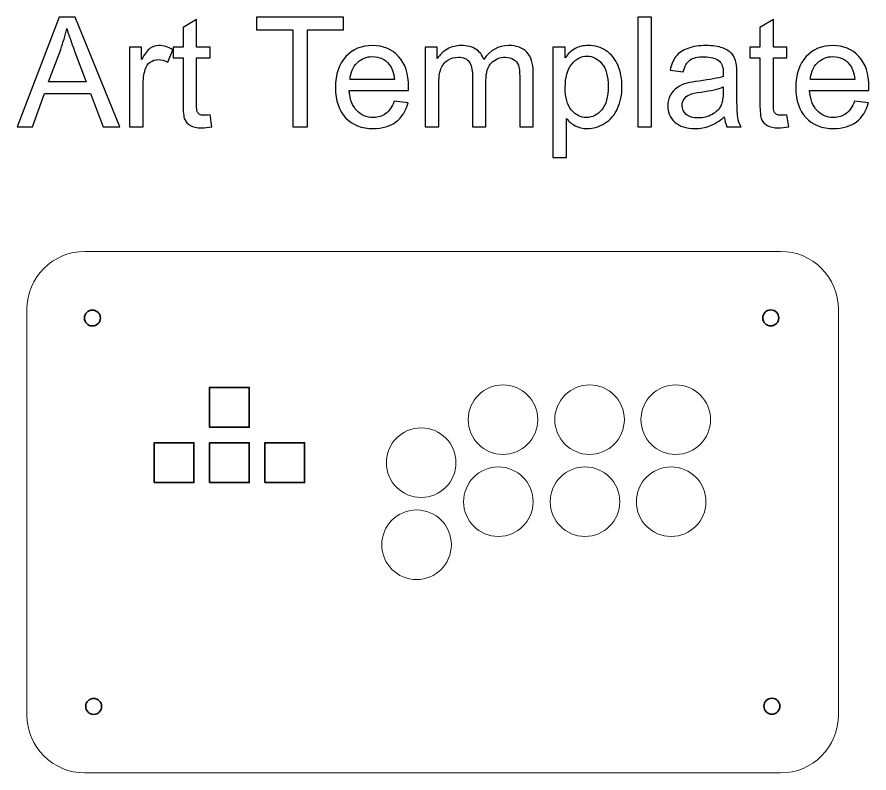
# Model space of a CAD drawing. Header units: millimetres. Extents: x 198 to 2216, y -826 to 151.
# Drawn here: x 1837.5 to 2131.4, y -483.5 to -222.6 of the extents above; entities that cross this region are included whole.
import ezdxf

# ---------------------------------------------------------------- set-up
doc = ezdxf.new("R2010")
doc.units = ezdxf.units.MM
doc.header["$MEASUREMENT"] = 0
doc.layers.add('Layer 1', color=7, linetype='Continuous')

msp = doc.modelspace()

# ---------------------------------------------------------------- linework, layer by layer
at = {"layer": 'Layer 1', "color": 250, "lineweight": 35}
for points in [[(1903.8818, -364.1685), (1917.5818, -364.1685), (1917.5818, -350.4685), (1903.8818, -350.4685), (1903.8818, -364.1685)], [(1884.7815, -383.2688), (1898.4815, -383.2688), (1898.4815, -369.5688), (1884.7815, -369.5688), (1884.7815, -383.2688)], [(1903.8818, -383.2688), (1917.5818, -383.2688), (1917.5818, -369.5688), (1903.8818, -369.5688), (1903.8818, -383.2688)], [(1922.9818, -383.2688), (1936.6818, -383.2688), (1936.6818, -369.5688), (1922.9818, -369.5688), (1922.9818, -383.2688)]]:
    msp.add_lwpolyline(points, close=True, dxfattribs=at)
for centre in [(1863.4592, -326.4992), (2097.5087, -326.4592), (1863.8986, -460.5242), (2097.9087, -460.4587)]:
    msp.add_ellipse(centre, major_axis=(0, 2.75), ratio=1, dxfattribs=at)
at = {"layer": 'Layer 1', "color": 250, "lineweight": 18}
for centre in [(2005.1204, -361.5688), (2034.9999, -361.5563), (2064.7328, -361.5688), (1976.8926, -376.4188), (2003.5352, -389.8945), (2033.4148, -389.8945), (2063.1476, -389.8945), (1975.3074, -404.7445)]:
    msp.add_ellipse(centre, major_axis=(0, 12), ratio=1, dxfattribs=at)
at = {"layer": 'Layer 1', "color": 250}
for points, knots in [([(1837.457, -260.5165), (1837.457, -260.5165), (1851.9915, -222.6281), (1851.9915, -222.6281), (1851.9915, -222.6281), (1857.5036, -222.6281), (1857.5036, -222.6281), (1857.5036, -222.6281), (1872.9289, -260.5165), (1872.9289, -260.5165), (1872.9289, -260.5165), (1867.2227, -260.5165), (1867.2227, -260.5165), (1867.2227, -260.5165), (1862.8394, -249.0336), (1862.8394, -249.0336), (1862.8394, -249.0336), (1846.885, -249.0336), (1846.885, -249.0336), (1846.885, -249.0336), (1842.7752, -260.5165), (1842.7752, -260.5165), (1842.7752, -260.5165), (1837.457, -260.5165), (1837.457, -260.5165)], [0, 0, 0, 0, 0.125, 0.125, 0.125, 0.25, 0.25, 0.25, 0.375, 0.375, 0.375, 0.5, 0.5, 0.5, 0.625, 0.625, 0.625, 0.75, 0.75, 0.75, 0.875, 0.875, 0.875, 1, 1, 1, 1]), ([(1932.61, -260.5165), (1932.61, -260.5165), (1932.61, -227.0731), (1932.61, -227.0731), (1932.61, -227.0731), (1920.1217, -227.0731), (1920.1217, -227.0731), (1920.1217, -227.0731), (1920.1217, -222.6281), (1920.1217, -222.6281), (1920.1217, -222.6281), (1950.1255, -222.6281), (1950.1255, -222.6281), (1950.1255, -222.6281), (1950.1255, -227.0731), (1950.1255, -227.0731), (1950.1255, -227.0731), (1937.6371, -227.0731), (1937.6371, -227.0731), (1937.6371, -227.0731), (1937.6371, -260.5165), (1937.6371, -260.5165), (1937.6371, -260.5165), (1932.61, -260.5165), (1932.61, -260.5165)], [0, 0, 0, 0, 0.125, 0.125, 0.125, 0.25, 0.25, 0.25, 0.375, 0.375, 0.375, 0.5, 0.5, 0.5, 0.625, 0.625, 0.625, 0.75, 0.75, 0.75, 0.875, 0.875, 0.875, 1, 1, 1, 1]), ([(2051.6902, -260.5165), (2051.6902, -260.5165), (2051.6902, -222.6281), (2051.6902, -222.6281), (2051.6902, -222.6281), (2056.3468, -222.6281), (2056.3468, -222.6281), (2056.3468, -222.6281), (2056.3468, -260.5165), (2056.3468, -260.5165), (2056.3468, -260.5165), (2051.6902, -260.5165), (2051.6902, -260.5165)], [0, 0, 0, 0, 0.25, 0.25, 0.25, 0.5, 0.5, 0.5, 0.75, 0.75, 0.75, 1, 1, 1, 1]), ([(1904.0527, -256.3625), (1904.0527, -256.3625), (1904.6877, -260.4724), (1904.6877, -260.4724), (1903.3824, -260.7458), (1902.2094, -260.8869), (1901.1864, -260.8869), (1899.5019, -260.8869), (1898.1966, -260.6223), (1897.2617, -260.0843), (1896.3357, -259.5464), (1895.683, -258.8496), (1895.3038, -257.9765), (1894.9246, -257.1034), (1894.7394, -255.2689), (1894.7394, -252.4732), (1894.7394, -252.4732), (1894.7394, -236.6511), (1894.7394, -236.6511), (1894.7394, -236.6511), (1891.2998, -236.6511), (1891.2998, -236.6511), (1891.2998, -236.6511), (1891.2998, -233.0527), (1891.2998, -233.0527), (1891.2998, -233.0527), (1894.7394, -233.0527), (1894.7394, -233.0527), (1894.7394, -233.0527), (1894.7394, -226.2618), (1894.7394, -226.2618), (1894.7394, -226.2618), (1899.396, -223.466), (1899.396, -223.466), (1899.396, -223.466), (1899.396, -233.0527), (1899.396, -233.0527), (1899.396, -233.0527), (1904.0527, -233.0527), (1904.0527, -233.0527), (1904.0527, -233.0527), (1904.0527, -236.6511), (1904.0527, -236.6511), (1904.0527, -236.6511), (1899.396, -236.6511), (1899.396, -236.6511), (1899.396, -236.6511), (1899.396, -252.7377), (1899.396, -252.7377), (1899.396, -254.0695), (1899.4754, -254.925), (1899.643, -255.3042), (1899.8017, -255.6834), (1900.0663, -255.9833), (1900.4367, -256.2126), (1900.8071, -256.4331), (1901.3363, -256.5477), (1902.0242, -256.5477), (1902.5357, -256.5477), (1903.2148, -256.486), (1904.0527, -256.3625)], [0, 0, 0, 0, 0.05, 0.05, 0.05, 0.1, 0.1, 0.1, 0.15, 0.15, 0.15, 0.2, 0.2, 0.2, 0.25, 0.25, 0.25, 0.3, 0.3, 0.3, 0.35, 0.35, 0.35, 0.4, 0.4, 0.4, 0.45, 0.45, 0.45, 0.5, 0.5, 0.5, 0.55, 0.55, 0.55, 0.6, 0.6, 0.6, 0.65, 0.65, 0.65, 0.7, 0.7, 0.7, 0.75, 0.75, 0.75, 0.8, 0.8, 0.8, 0.85, 0.85, 0.85, 0.9, 0.9, 0.9, 0.95, 0.95, 0.95, 1, 1, 1, 1]), ([(2103.0899, -256.3625), (2103.0899, -256.3625), (2103.7249, -260.4724), (2103.7249, -260.4724), (2102.4196, -260.7458), (2101.2466, -260.8869), (2100.2236, -260.8869), (2098.5391, -260.8869), (2097.2338, -260.6223), (2096.2989, -260.0843), (2095.3729, -259.5464), (2094.7202, -258.8496), (2094.341, -257.9765), (2093.9618, -257.1034), (2093.7766, -255.2689), (2093.7766, -252.4732), (2093.7766, -252.4732), (2093.7766, -236.6511), (2093.7766, -236.6511), (2093.7766, -236.6511), (2090.337, -236.6511), (2090.337, -236.6511), (2090.337, -236.6511), (2090.337, -233.0527), (2090.337, -233.0527), (2090.337, -233.0527), (2093.7766, -233.0527), (2093.7766, -233.0527), (2093.7766, -233.0527), (2093.7766, -226.2618), (2093.7766, -226.2618), (2093.7766, -226.2618), (2098.4332, -223.466), (2098.4332, -223.466), (2098.4332, -223.466), (2098.4332, -233.0527), (2098.4332, -233.0527), (2098.4332, -233.0527), (2103.0899, -233.0527), (2103.0899, -233.0527), (2103.0899, -233.0527), (2103.0899, -236.6511), (2103.0899, -236.6511), (2103.0899, -236.6511), (2098.4332, -236.6511), (2098.4332, -236.6511), (2098.4332, -236.6511), (2098.4332, -252.7377), (2098.4332, -252.7377), (2098.4332, -254.0695), (2098.5126, -254.925), (2098.6802, -255.3042), (2098.8389, -255.6834), (2099.1035, -255.9833), (2099.4739, -256.2126), (2099.8443, -256.4331), (2100.3735, -256.5477), (2101.0614, -256.5477), (2101.5729, -256.5477), (2102.252, -256.486), (2103.0899, -256.3625)], [0, 0, 0, 0, 0.05, 0.05, 0.05, 0.1, 0.1, 0.1, 0.15, 0.15, 0.15, 0.2, 0.2, 0.2, 0.25, 0.25, 0.25, 0.3, 0.3, 0.3, 0.35, 0.35, 0.35, 0.4, 0.4, 0.4, 0.45, 0.45, 0.45, 0.5, 0.5, 0.5, 0.55, 0.55, 0.55, 0.6, 0.6, 0.6, 0.65, 0.65, 0.65, 0.7, 0.7, 0.7, 0.75, 0.75, 0.75, 0.8, 0.8, 0.8, 0.85, 0.85, 0.85, 0.9, 0.9, 0.9, 0.95, 0.95, 0.95, 1, 1, 1, 1]), ([(1848.3579, -244.959), (1848.3579, -244.959), (1861.2695, -244.959), (1861.2695, -244.959), (1861.2695, -244.959), (1857.3184, -234.455), (1857.3184, -234.455), (1856.1278, -231.2624), (1855.2282, -228.6254), (1854.602, -226.544), (1854.0817, -229.0134), (1853.385, -231.4388), (1852.5118, -233.8377), (1852.5118, -233.8377), (1848.3579, -244.959), (1848.3579, -244.959)], [0, 0, 0, 0, 0.2, 0.2, 0.2, 0.4, 0.4, 0.4, 0.6, 0.6, 0.6, 0.8, 0.8, 0.8, 1, 1, 1, 1]), ([(1876.2714, -260.5165), (1876.2714, -260.5165), (1876.2714, -233.0527), (1876.2714, -233.0527), (1876.2714, -233.0527), (1880.4518, -233.0527), (1880.4518, -233.0527), (1880.4518, -233.0527), (1880.4518, -237.2596), (1880.4518, -237.2596), (1881.519, -235.3105), (1882.5067, -234.0229), (1883.4151, -233.4055), (1884.3235, -232.7793), (1885.3201, -232.4706), (1886.4049, -232.4706), (1887.9748, -232.4706), (1889.5711, -232.9645), (1891.1939, -233.9435), (1891.1939, -233.9435), (1889.5358, -238.2386), (1889.5358, -238.2386), (1888.4069, -237.6036), (1887.2781, -237.2861), (1886.1492, -237.2861), (1885.1349, -237.2861), (1884.2265, -237.5947), (1883.424, -238.2033), (1882.6214, -238.8118), (1882.0481, -239.6585), (1881.7042, -240.7433), (1881.1838, -242.3925), (1880.9281, -244.2005), (1880.9281, -246.1673), (1880.9281, -246.1673), (1880.9281, -260.5165), (1880.9281, -260.5165), (1880.9281, -260.5165), (1876.2714, -260.5165), (1876.2714, -260.5165)], [0, 0, 0, 0, 0.07692308, 0.07692308, 0.07692308, 0.15384615, 0.15384615, 0.15384615, 0.23076923, 0.23076923, 0.23076923, 0.30769231, 0.30769231, 0.30769231, 0.38461538, 0.38461538, 0.38461538, 0.46153846, 0.46153846, 0.46153846, 0.53846154, 0.53846154, 0.53846154, 0.61538462, 0.61538462, 0.61538462, 0.69230769, 0.69230769, 0.69230769, 0.76923077, 0.76923077, 0.76923077, 0.84615385, 0.84615385, 0.84615385, 0.92307692, 0.92307692, 0.92307692, 1, 1, 1, 1]), ([(1967.5879, -251.6265), (1967.5879, -251.6265), (1972.4033, -252.2615), (1972.4033, -252.2615), (1971.6537, -255.0573), (1970.2514, -257.2357), (1968.2053, -258.7791), (1966.1592, -260.3225), (1963.5486, -261.0986), (1960.3648, -261.0986), (1956.3608, -261.0986), (1953.1858, -259.8639), (1950.8398, -257.3944), (1948.4938, -254.9338), (1947.3208, -251.4677), (1947.3208, -247.0139), (1947.3208, -242.4102), (1948.5026, -238.8295), (1950.8751, -236.2895), (1953.2475, -233.7407), (1956.3255, -232.4706), (1960.109, -232.4706), (1963.7691, -232.4706), (1966.7589, -233.7142), (1969.0784, -236.2101), (1971.3979, -238.706), (1972.5621, -242.2161), (1972.5621, -246.7405), (1972.5621, -247.0139), (1972.5533, -247.4284), (1972.5356, -247.9752), (1972.5356, -247.9752), (1952.0833, -247.9752), (1952.0833, -247.9752), (1952.2597, -250.9827), (1953.1064, -253.2934), (1954.641, -254.8897), (1956.1667, -256.486), (1958.0805, -257.2886), (1960.3648, -257.2886), (1962.0669, -257.2886), (1963.5221, -256.8388), (1964.7216, -255.9392), (1965.9299, -255.0396), (1966.8824, -253.6021), (1967.5879, -251.6265)], [0, 0, 0, 0, 0.06666667, 0.06666667, 0.06666667, 0.13333333, 0.13333333, 0.13333333, 0.2, 0.2, 0.2, 0.26666667, 0.26666667, 0.26666667, 0.33333333, 0.33333333, 0.33333333, 0.4, 0.4, 0.4, 0.46666667, 0.46666667, 0.46666667, 0.53333333, 0.53333333, 0.53333333, 0.6, 0.6, 0.6, 0.66666667, 0.66666667, 0.66666667, 0.73333333, 0.73333333, 0.73333333, 0.8, 0.8, 0.8, 0.86666667, 0.86666667, 0.86666667, 0.93333333, 0.93333333, 0.93333333, 1, 1, 1, 1]), ([(1978.2859, -260.5165), (1978.2859, -260.5165), (1978.2859, -233.0527), (1978.2859, -233.0527), (1978.2859, -233.0527), (1982.4663, -233.0527), (1982.4663, -233.0527), (1982.4663, -233.0527), (1982.4663, -236.9333), (1982.4663, -236.9333), (1983.3218, -235.5927), (1984.4683, -234.5079), (1985.8971, -233.6966), (1987.3258, -232.8763), (1988.9486, -232.4706), (1990.7742, -232.4706), (1992.8027, -232.4706), (1994.4696, -232.894), (1995.7661, -233.7318), (1997.0625, -234.5785), (1997.9797, -235.7515), (1998.5089, -237.2684), (2000.6961, -234.067), (2003.5272, -232.4706), (2007.0197, -232.4706), (2009.7537, -232.4706), (2011.8615, -233.2203), (2013.3256, -234.7284), (2014.7984, -236.2366), (2015.5393, -238.5561), (2015.5393, -241.687), (2015.5393, -241.687), (2015.5393, -260.5165), (2015.5393, -260.5165), (2015.5393, -260.5165), (2010.8826, -260.5165), (2010.8826, -260.5165), (2010.8826, -260.5165), (2010.8826, -243.2304), (2010.8826, -243.2304), (2010.8826, -241.3783), (2010.7238, -240.0377), (2010.424, -239.2175), (2010.1241, -238.3973), (2009.5773, -237.7447), (2008.7747, -237.242), (2007.981, -236.7393), (2007.0461, -236.4923), (2005.979, -236.4923), (2004.0387, -236.4923), (2002.4336, -237.1361), (2001.1547, -238.415), (1999.8759, -239.7026), (1999.2409, -241.7575), (1999.2409, -244.5798), (1999.2409, -244.5798), (1999.2409, -260.5165), (1999.2409, -260.5165), (1999.2409, -260.5165), (1994.5842, -260.5165), (1994.5842, -260.5165), (1994.5842, -260.5165), (1994.5842, -242.6924), (1994.5842, -242.6924), (1994.5842, -240.6286), (1994.205, -239.0764), (1993.4465, -238.0445), (1992.6881, -237.0127), (1991.4445, -236.4923), (1989.7247, -236.4923), (1988.4194, -236.4923), (1987.2112, -236.8363), (1986.0999, -237.5242), (1984.9887, -238.2121), (1984.1861, -239.2175), (1983.6834, -240.5493), (1983.1895, -241.8722), (1982.9426, -243.786), (1982.9426, -246.2819), (1982.9426, -246.2819), (1982.9426, -260.5165), (1982.9426, -260.5165), (1982.9426, -260.5165), (1978.2859, -260.5165), (1978.2859, -260.5165)], [0, 0, 0, 0, 0.03571429, 0.03571429, 0.03571429, 0.07142857, 0.07142857, 0.07142857, 0.10714286, 0.10714286, 0.10714286, 0.14285714, 0.14285714, 0.14285714, 0.17857143, 0.17857143, 0.17857143, 0.21428571, 0.21428571, 0.21428571, 0.25, 0.25, 0.25, 0.28571429, 0.28571429, 0.28571429, 0.32142857, 0.32142857, 0.32142857, 0.35714286, 0.35714286, 0.35714286, 0.39285714, 0.39285714, 0.39285714, 0.42857143, 0.42857143, 0.42857143, 0.46428571, 0.46428571, 0.46428571, 0.5, 0.5, 0.5, 0.53571429, 0.53571429, 0.53571429, 0.57142857, 0.57142857, 0.57142857, 0.60714286, 0.60714286, 0.60714286, 0.64285714, 0.64285714, 0.64285714, 0.67857143, 0.67857143, 0.67857143, 0.71428571, 0.71428571, 0.71428571, 0.75, 0.75, 0.75, 0.78571429, 0.78571429, 0.78571429, 0.82142857, 0.82142857, 0.82142857, 0.85714286, 0.85714286, 0.85714286, 0.89285714, 0.89285714, 0.89285714, 0.92857143, 0.92857143, 0.92857143, 0.96428571, 0.96428571, 0.96428571, 1, 1, 1, 1]), ([(2022.3655, -271.0469), (2022.3655, -271.0469), (2022.3655, -233.0527), (2022.3655, -233.0527), (2022.3655, -233.0527), (2026.5988, -233.0527), (2026.5988, -233.0527), (2026.5988, -233.0527), (2026.5988, -236.6599), (2026.5988, -236.6599), (2027.5954, -235.2664), (2028.7243, -234.2169), (2029.9855, -233.5202), (2031.2379, -232.8234), (2032.7636, -232.4706), (2034.554, -232.4706), (2036.9, -232.4706), (2038.9637, -233.0704), (2040.7541, -234.2786), (2042.5444, -235.4781), (2043.8938, -237.1802), (2044.811, -239.3675), (2045.7194, -241.5635), (2046.178, -243.9624), (2046.178, -246.5818), (2046.178, -249.3775), (2045.6753, -251.8999), (2044.6699, -254.1489), (2043.6645, -256.389), (2042.2004, -258.1088), (2040.2778, -259.3082), (2038.364, -260.4989), (2036.3443, -261.0986), (2034.2277, -261.0986), (2032.6754, -261.0986), (2031.282, -260.7723), (2030.0561, -260.1196), (2028.8213, -259.467), (2027.8159, -258.6468), (2027.0222, -257.6502), (2027.0222, -257.6502), (2027.0222, -271.0469), (2027.0222, -271.0469), (2027.0222, -271.0469), (2022.3655, -271.0469), (2022.3655, -271.0469)], [0, 0, 0, 0, 0.06666667, 0.06666667, 0.06666667, 0.13333333, 0.13333333, 0.13333333, 0.2, 0.2, 0.2, 0.26666667, 0.26666667, 0.26666667, 0.33333333, 0.33333333, 0.33333333, 0.4, 0.4, 0.4, 0.46666667, 0.46666667, 0.46666667, 0.53333333, 0.53333333, 0.53333333, 0.6, 0.6, 0.6, 0.66666667, 0.66666667, 0.66666667, 0.73333333, 0.73333333, 0.73333333, 0.8, 0.8, 0.8, 0.86666667, 0.86666667, 0.86666667, 0.93333333, 0.93333333, 0.93333333, 1, 1, 1, 1]), ([(2081.4911, -257.0769), (2079.7625, -258.5498), (2078.0956, -259.5816), (2076.4993, -260.1902), (2074.9029, -260.7987), (2073.192, -261.0986), (2071.3575, -261.0986), (2068.3413, -261.0986), (2066.0217, -260.3666), (2064.399, -258.8937), (2062.7762, -257.4297), (2061.9648, -255.5511), (2061.9648, -253.2669), (2061.9648, -251.9264), (2062.2735, -250.7005), (2062.882, -249.5892), (2063.4994, -248.478), (2064.302, -247.596), (2065.2897, -246.9257), (2066.2863, -246.2554), (2067.3976, -245.7439), (2068.6411, -245.4), (2069.5583, -245.1618), (2070.943, -244.9325), (2072.7863, -244.7032), (2076.5434, -244.2623), (2079.3215, -243.7243), (2081.0942, -243.1069), (2081.1118, -242.4719), (2081.1206, -242.0662), (2081.1206, -241.8986), (2081.1206, -240.0113), (2080.6797, -238.6795), (2079.7977, -237.9034), (2078.6071, -236.8539), (2076.8344, -236.3336), (2074.4884, -236.3336), (2072.2924, -236.3336), (2070.6696, -236.7216), (2069.6289, -237.4889), (2068.5794, -238.2562), (2067.8121, -239.6144), (2067.3094, -241.5723), (2067.3094, -241.5723), (2062.7586, -240.9373), (2062.7586, -240.9373), (2063.1731, -238.9882), (2063.8522, -237.4095), (2064.8047, -236.2101), (2065.7572, -235.0107), (2067.133, -234.0934), (2068.9322, -233.4408), (2070.7225, -232.797), (2072.8127, -232.4706), (2075.1763, -232.4706), (2077.5223, -232.4706), (2079.4361, -232.7441), (2080.909, -233.2997), (2082.373, -233.8553), (2083.4578, -234.5432), (2084.1457, -235.3811), (2084.8336, -236.2189), (2085.3187, -237.2772), (2085.6009, -238.5561), (2085.7509, -239.3498), (2085.8302, -240.7786), (2085.8302, -242.8335), (2085.8302, -242.8335), (2085.8302, -249.0071), (2085.8302, -249.0071), (2085.8302, -253.3198), (2085.9272, -256.045), (2086.1213, -257.2004), (2086.3065, -258.3557), (2086.6945, -259.4582), (2087.259, -260.5165), (2087.259, -260.5165), (2082.3906, -260.5165), (2082.3906, -260.5165), (2081.9232, -259.5375), (2081.6234, -258.391), (2081.4911, -257.0769)], [0, 0, 0, 0, 0.03703704, 0.03703704, 0.03703704, 0.07407407, 0.07407407, 0.07407407, 0.11111111, 0.11111111, 0.11111111, 0.14814815, 0.14814815, 0.14814815, 0.18518519, 0.18518519, 0.18518519, 0.22222222, 0.22222222, 0.22222222, 0.25925926, 0.25925926, 0.25925926, 0.2962963, 0.2962963, 0.2962963, 0.33333333, 0.33333333, 0.33333333, 0.37037037, 0.37037037, 0.37037037, 0.40740741, 0.40740741, 0.40740741, 0.44444444, 0.44444444, 0.44444444, 0.48148148, 0.48148148, 0.48148148, 0.51851852, 0.51851852, 0.51851852, 0.55555556, 0.55555556, 0.55555556, 0.59259259, 0.59259259, 0.59259259, 0.62962963, 0.62962963, 0.62962963, 0.66666667, 0.66666667, 0.66666667, 0.7037037, 0.7037037, 0.7037037, 0.74074074, 0.74074074, 0.74074074, 0.77777778, 0.77777778, 0.77777778, 0.81481481, 0.81481481, 0.81481481, 0.85185185, 0.85185185, 0.85185185, 0.88888889, 0.88888889, 0.88888889, 0.92592593, 0.92592593, 0.92592593, 0.96296296, 0.96296296, 0.96296296, 1, 1, 1, 1]), ([(2126.4173, -251.6265), (2126.4173, -251.6265), (2131.2327, -252.2615), (2131.2327, -252.2615), (2130.4831, -255.0573), (2129.0808, -257.2357), (2127.0347, -258.7791), (2124.9886, -260.3225), (2122.378, -261.0986), (2119.1942, -261.0986), (2115.1902, -261.0986), (2112.0152, -259.8639), (2109.6692, -257.3944), (2107.3232, -254.9338), (2106.1502, -251.4677), (2106.1502, -247.0139), (2106.1502, -242.4102), (2107.332, -238.8295), (2109.7045, -236.2895), (2112.0769, -233.7407), (2115.1549, -232.4706), (2118.9384, -232.4706), (2122.5985, -232.4706), (2125.5883, -233.7142), (2127.9078, -236.2101), (2130.2273, -238.706), (2131.3915, -242.2161), (2131.3915, -246.7405), (2131.3915, -247.0139), (2131.3827, -247.4284), (2131.365, -247.9752), (2131.365, -247.9752), (2110.9127, -247.9752), (2110.9127, -247.9752), (2111.0891, -250.9827), (2111.9358, -253.2934), (2113.4704, -254.8897), (2114.9961, -256.486), (2116.9099, -257.2886), (2119.1942, -257.2886), (2120.8963, -257.2886), (2122.3515, -256.8388), (2123.551, -255.9392), (2124.7593, -255.0396), (2125.7118, -253.6021), (2126.4173, -251.6265)], [0, 0, 0, 0, 0.06666667, 0.06666667, 0.06666667, 0.13333333, 0.13333333, 0.13333333, 0.2, 0.2, 0.2, 0.26666667, 0.26666667, 0.26666667, 0.33333333, 0.33333333, 0.33333333, 0.4, 0.4, 0.4, 0.46666667, 0.46666667, 0.46666667, 0.53333333, 0.53333333, 0.53333333, 0.6, 0.6, 0.6, 0.66666667, 0.66666667, 0.66666667, 0.73333333, 0.73333333, 0.73333333, 0.8, 0.8, 0.8, 0.86666667, 0.86666667, 0.86666667, 0.93333333, 0.93333333, 0.93333333, 1, 1, 1, 1]), ([(1952.3479, -244.1652), (1952.3479, -244.1652), (1967.6408, -244.1652), (1967.6408, -244.1652), (1967.438, -241.8545), (1966.8471, -240.1259), (1965.8858, -238.9706), (1964.4129, -237.1802), (1962.4903, -236.2807), (1960.1355, -236.2807), (1958.0012, -236.2807), (1956.2108, -236.995), (1954.7556, -238.4238), (1953.3092, -239.8525), (1952.5067, -241.7663), (1952.3479, -244.1652)], [0, 0, 0, 0, 0.2, 0.2, 0.2, 0.4, 0.4, 0.4, 0.6, 0.6, 0.6, 0.8, 0.8, 0.8, 1, 1, 1, 1]), ([(2026.5988, -246.9522), (2026.5988, -250.4711), (2027.3132, -253.0729), (2028.7331, -254.7574), (2030.1619, -256.4419), (2031.8905, -257.2886), (2033.919, -257.2886), (2035.9827, -257.2886), (2037.7466, -256.4155), (2039.2107, -254.6692), (2040.6835, -252.923), (2041.4155, -250.2242), (2041.4155, -246.5641), (2041.4155, -243.0716), (2040.7011, -240.4611), (2039.2636, -238.7236), (2037.826, -236.9862), (2036.115, -236.1219), (2034.1218, -236.1219), (2032.1463, -236.1219), (2030.4, -237.0479), (2028.8831, -238.8912), (2027.3573, -240.7433), (2026.5988, -243.4244), (2026.5988, -246.9522)], [0, 0, 0, 0, 0.125, 0.125, 0.125, 0.25, 0.25, 0.25, 0.375, 0.375, 0.375, 0.5, 0.5, 0.5, 0.625, 0.625, 0.625, 0.75, 0.75, 0.75, 0.875, 0.875, 0.875, 1, 1, 1, 1]), ([(2111.1773, -244.1652), (2111.1773, -244.1652), (2126.4702, -244.1652), (2126.4702, -244.1652), (2126.2674, -241.8545), (2125.6765, -240.1259), (2124.7152, -238.9706), (2123.2423, -237.1802), (2121.3197, -236.2807), (2118.9649, -236.2807), (2116.8306, -236.2807), (2115.0402, -236.995), (2113.585, -238.4238), (2112.1386, -239.8525), (2111.3361, -241.7663), (2111.1773, -244.1652)], [0, 0, 0, 0, 0.2, 0.2, 0.2, 0.4, 0.4, 0.4, 0.6, 0.6, 0.6, 0.8, 0.8, 0.8, 1, 1, 1, 1]), ([(2081.1206, -246.7582), (2079.4273, -247.4461), (2076.8873, -248.0282), (2073.5006, -248.5044), (2071.578, -248.7778), (2070.2198, -249.0865), (2069.4261, -249.4305), (2068.6323, -249.7744), (2068.0238, -250.2771), (2067.5916, -250.9298), (2067.1595, -251.5912), (2066.939, -252.3232), (2066.939, -253.1346), (2066.939, -254.3605), (2067.4064, -255.3924), (2068.3501, -256.2126), (2069.2938, -257.0328), (2070.6696, -257.4473), (2072.4776, -257.4473), (2074.2679, -257.4473), (2075.8643, -257.0593), (2077.2665, -256.2743), (2078.66, -255.4982), (2079.6919, -254.4311), (2080.3445, -253.0817), (2080.8472, -252.0322), (2081.0942, -250.4888), (2081.0942, -248.4515), (2081.0942, -248.4515), (2081.1206, -246.7582), (2081.1206, -246.7582)], [0, 0, 0, 0, 0.1, 0.1, 0.1, 0.2, 0.2, 0.2, 0.3, 0.3, 0.3, 0.4, 0.4, 0.4, 0.5, 0.5, 0.5, 0.6, 0.6, 0.6, 0.7, 0.7, 0.7, 0.8, 0.8, 0.8, 0.9, 0.9, 0.9, 1, 1, 1, 1])]:
    msp.add_open_spline(points, degree=3, knots=knots, dxfattribs=at)
at = {"layer": 'Layer 1', "color": 250, "lineweight": 18}
msp.add_open_spline([(1860.8787, -303.4957), (1860.8787, -303.4957), (2100.8786, -303.4957), (2100.8786, -303.4957), (2111.8786, -303.4957), (2120.8786, -312.4957), (2120.8786, -323.4956), (2120.8786, -323.4956), (2120.8786, -463.4958), (2120.8786, -463.4958), (2120.8786, -474.4957), (2111.8786, -483.4957), (2100.8786, -483.4957), (2100.8786, -483.4957), (1860.8787, -483.4957), (1860.8787, -483.4957), (1849.8786, -483.4957), (1840.8786, -474.4957), (1840.8786, -463.4958), (1840.8786, -463.4958), (1840.8786, -323.4956), (1840.8786, -323.4956), (1840.8786, -312.4957), (1849.8786, -303.4957), (1860.8787, -303.4957)], degree=3, knots=[0, 0, 0, 0, 0.125, 0.125, 0.125, 0.25, 0.25, 0.25, 0.375, 0.375, 0.375, 0.5, 0.5, 0.5, 0.625, 0.625, 0.625, 0.75, 0.75, 0.75, 0.875, 0.875, 0.875, 1, 1, 1, 1], dxfattribs=at)

doc.saveas('drawing.dxf')
